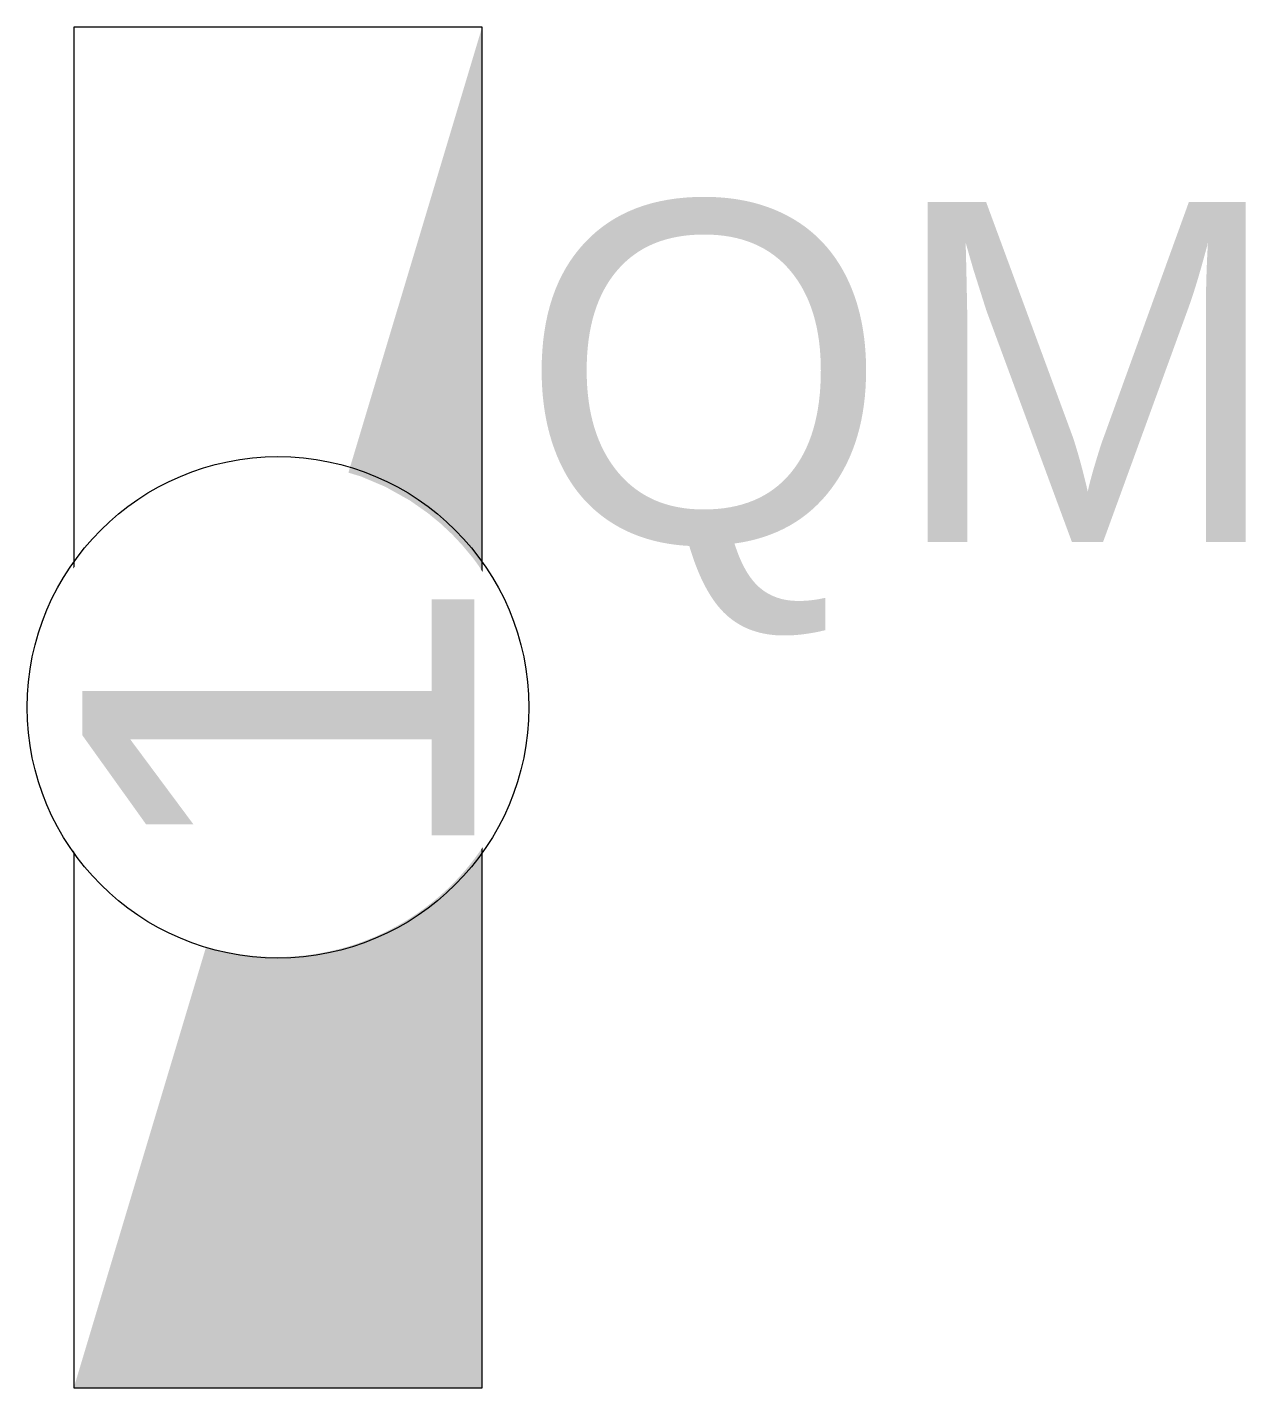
# Model space of a CAD drawing. Header units: millimetres. Extents: x 136.878 to 137.236, y 101.117 to 101.517.
import ezdxf

# ---------------------------------------------------------------- set-up
doc = ezdxf.new("R2010")
doc.units = ezdxf.units.MM
doc.header["$LTSCALE"] = 0.05
for name, color, linetype in [('018', 4, 'Continuous'), ('021', 1, 'Continuous'), ('05', 5, 'Continuous')]:
    doc.layers.add(name, color=color, linetype=linetype)
doc.styles.get("Standard").update_dxf_attribs({"font": 'ARIAL.TTF'})

msp = doc.modelspace()

# ---------------------------------------------------------------- texts
at = {"layer": '05', "flags": 1}
msp.add_attdef('QM', (137.02287, 101.36538), '1', height=0.1, dxfattribs=at)

# ---------------------------------------------------------------- wipeouts: each hides what was drawn before it
msp.add_wipeout([(136.89199, 101.51675), (137.01199, 101.51675), (137.01199, 101.11675), (136.89199, 101.11675)]).dxf.layer = '018'

# ---------------------------------------------------------------- next in the draw order: linework, layer by layer
at = {"layer": '018'}
msp.add_lwpolyline([(136.89199, 101.51675), (136.89199, 101.11675), (137.01199, 101.11675), (137.01199, 101.51675)], close=True, dxfattribs=at)
msp.add_solid([(136.89199, 101.11675), (137.01199, 101.11675), (137.01199, 101.51675)], dxfattribs=at)

# ---------------------------------------------------------------- next in the draw order: wipeouts: each hides what was drawn before it
msp.add_wipeout([(136.90506, 101.37213), (136.90788, 101.37436), (136.91127, 101.37677), (136.91445, 101.37877), (136.91828, 101.38089), (136.92358, 101.38336), (136.92991, 101.38567), (136.93722, 101.38755), (136.94557, 101.38874), (136.95421, 101.38895), (136.96188, 101.38827), (136.96923, 101.38684), (136.97644, 101.38465), (136.98362, 101.3816), (136.99082, 101.37757), (136.99613, 101.37383), (136.99973, 101.37087), (137.00315, 101.36767), (137.00612, 101.36451), (137.00922, 101.36078), (137.01082, 101.35863), (137.01438, 101.35316), (137.01948, 101.34266), (137.02165, 101.33626), (137.02293, 101.33107), (137.02399, 101.32447), (137.02443, 101.31853), (137.02422, 101.31024), (137.02395, 101.3075), (137.02358, 101.30483), (137.02291, 101.3012), (137.02227, 101.29845), (137.02149, 101.29559), (137.02067, 101.29299), (137.01979, 101.29052), (137.01858, 101.2875), (137.01754, 101.28519), (137.0162, 101.2825), (137.01455, 101.2795), (137.01313, 101.27717), (137.01182, 101.27517), (137.0101, 101.27277), (137.0084, 101.27056), (137.00718, 101.26909), (137.0056, 101.26729), (137.00374, 101.26531), (137.00174, 101.26334), (136.99929, 101.26112), (136.99723, 101.2594), (136.99466, 101.25744), (136.9926, 101.25598), (136.99084, 101.25482), (136.98866, 101.25348), (136.98652, 101.25227), (136.98446, 101.25119), (136.98252, 101.25024), (136.98033, 101.24926), (136.9778, 101.24824), (136.97527, 101.24731), (136.97279, 101.24651), (136.96977, 101.24567), (136.96747, 101.24512), (136.96471, 101.24456), (136.96184, 101.24409), (136.9597, 101.24382), (136.9571, 101.24358), (136.95451, 101.24344), (136.95229, 101.24338), (136.94984, 101.2434), (136.94743, 101.2435), (136.94477, 101.24371), (136.94176, 101.24406), (136.93867, 101.24455), (136.93552, 101.24519), (136.93198, 101.24609), (136.92868, 101.2471), (136.92526, 101.24834), (136.92207, 101.24966), (136.91902, 101.25111), (136.91694, 101.25219), (136.9148, 101.2534), (136.91293, 101.25454), (136.9095, 101.25683), (136.90719, 101.25854), (136.9048, 101.26046), (136.90321, 101.26184), (136.90105, 101.26385), (136.89948, 101.26541), (136.89797, 101.26701), (136.89527, 101.27013), (136.89339, 101.27253), (136.89212, 101.27429), (136.88824, 101.28043), (136.88633, 101.28406), (136.88398, 101.28933), (136.88222, 101.29429), (136.88039, 101.30128), (136.87929, 101.30825), (136.87887, 101.31443), (136.87912, 101.32243), (136.88024, 101.33032), (136.88228, 101.33828), (136.88468, 101.34473), (136.88844, 101.35231), (136.89296, 101.35926), (136.89772, 101.36509), (136.90249, 101.36989)]).dxf.layer = '018'

# ---------------------------------------------------------------- next in the draw order: linework, layer by layer
msp.add_circle((136.952, 101.31679), 0.0737, dxfattribs=at)

# ---------------------------------------------------------------- next in the draw order: texts
at = {"layer": '021'}
msp.add_attdef('1', (137.00969, 101.26695), '1', height=0.1152, rotation=90, dxfattribs=at)

doc.saveas('drawing.dxf')
